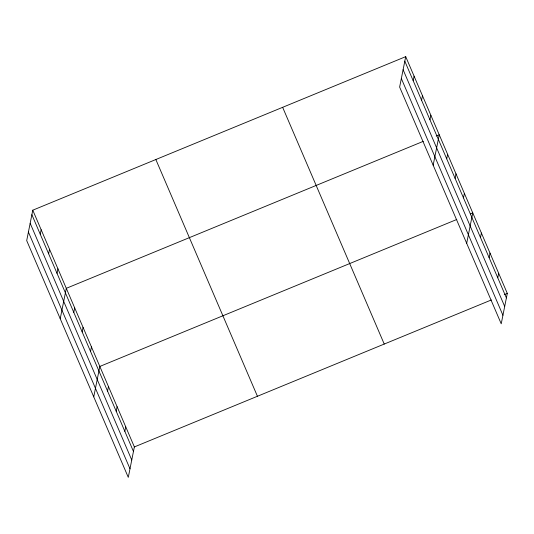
<?xml version="1.0" encoding="UTF-8"?>
<svg xmlns="http://www.w3.org/2000/svg" width="534" height="534" viewBox="0 0 534 534"><rect width="100%" height="100%" fill="white"/><g stroke="black" fill="none" stroke-linecap="round" stroke-linejoin="round"><path stroke-width="0.8" d="M32.774 210.196L26.7 240.607L128.287 477.349L134.368 446.931L32.774 210.196L405.713 56.651L507.3 293.393L501.226 323.804L399.632 87.069L405.713 56.651M40.257 234.246L41.158 229.727M48.634 253.777L49.542 249.258M57.018 273.308L57.919 268.789M60.222 318.731L66.303 288.32L423.282 141.343M73.779 312.37L74.68 307.851M82.163 331.901L83.064 327.382M90.54 351.432L91.447 346.913M93.75 396.855L99.825 366.444L456.804 219.467M107.554 391.088L108.462 386.563M116.192 411.207L117.093 406.688M124.829 431.332L125.73 426.806M413.189 80.707L414.09 76.182M421.573 100.238L422.474 95.713M429.95 119.77L430.858 115.244M433.161 165.193L439.235 134.775L436.198 136.03M446.711 158.832L447.619 154.306M455.095 178.363L455.996 173.837M463.479 197.894L464.38 193.368M466.683 243.317L472.764 212.899L470.481 213.84M480.493 237.543L481.394 233.024M489.124 257.668L490.032 253.143M497.761 277.787L498.663 273.268M134.368 446.931L491.347 299.961M504.263 294.641L507.3 293.393M404.805 61.176L506.399 297.912M403.103 69.72L504.69 306.456M401.341 78.525L502.928 315.26M282.646 107.321L384.233 344.056M155.848 159.526L257.435 396.261M31.873 214.715L133.46 451.457M30.164 223.259L131.751 460.001M28.409 232.063L129.996 468.805"/></g></svg>
